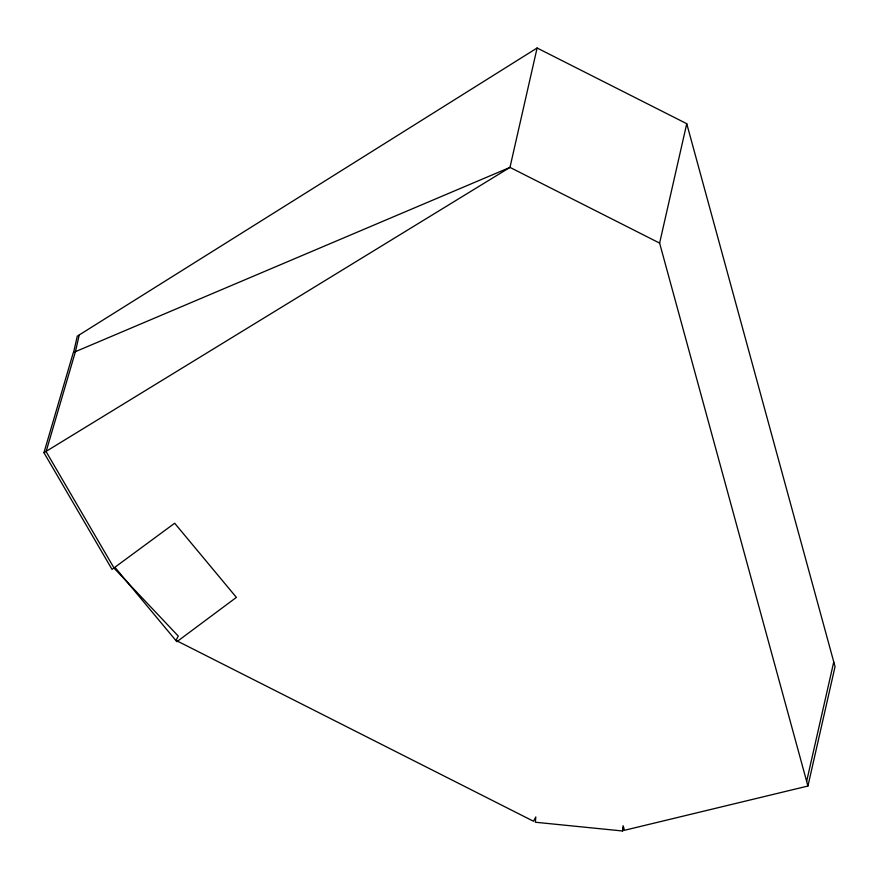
<?xml version="1.0" encoding="UTF-8"?>
<svg xmlns="http://www.w3.org/2000/svg" width="879" height="879" viewBox="0 0 879 879"><rect width="100%" height="100%" fill="white"/><g stroke="black" fill="none" stroke-linecap="round" stroke-linejoin="round"><path stroke-width="1.32" d="M79.165 335.207L75.473 351.479L46.104 451.597L114.182 568.274L178.283 636.099L175.965 640.373L533.498 821.25L535.805 816.965L535.355 822.239L622.64 830.996L623.09 825.733L624.42 830.303L807.922 786.035L835.05 666.634L686.741 123.697L537.102 48.004L77.275 336.174L73.583 352.446L509.974 167.395L659.613 243.098L807.922 786.035M537.102 48.004L509.974 167.395L43.95 452.696L112.018 569.372L174.668 523.236L236.396 597.39L176.877 641.714L115.138 567.559M659.613 243.098L686.741 123.697M622.64 830.996L623.541 827.018M806.603 781.464L833.721 662.063M43.95 452.696L73.309 352.578L75.473 351.479"/></g></svg>
